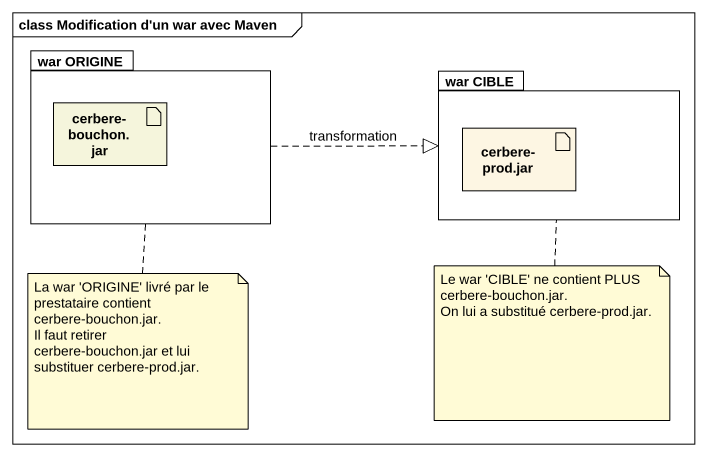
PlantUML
@startuml
mainframe class Modification d'un war avec Maven
package "war ORIGINE" as war_ORIGINE {
  artifact "cerbere-bouchon.jar" as cerbere_bouchon_jar #F5F5DC
}
package "war CIBLE" as war_CIBLE {
  artifact "cerbere-prod.jar" as cerbere_prod_jar
}
war_ORIGINE .right.|> war_CIBLE : transformation
note bottom of war_ORIGINE
  La war 'ORIGINE' livré par le prestataire contient cerbere-bouchon.jar.
  Il faut retirer cerbere-bouchon.jar et lui substituer cerbere-prod.jar.
end note
note bottom of war_CIBLE
  Le war 'CIBLE' ne contient PLUS cerbere-bouchon.jar.
  On lui a substitué cerbere-prod.jar.
end note
@enduml
